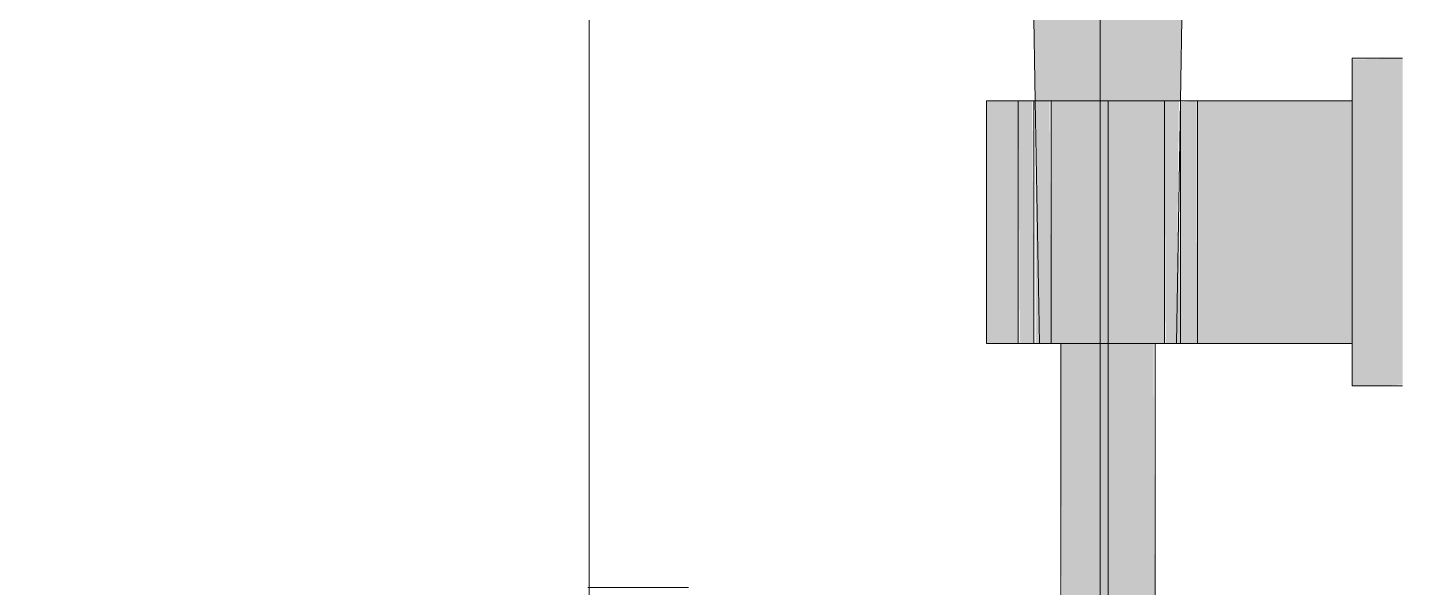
# Model space of a CAD drawing. Header units: millimetres. Extents: x 91786 to 132940, y -1987 to 10096.
# Drawn here: x 122118.1 to 122336.3, y 692 to 780.9 of the extents above; entities that cross this region are included whole.
import ezdxf

# ---------------------------------------------------------------- set-up
doc = ezdxf.new("R2010")
doc.units = ezdxf.units.MM
for name, color, linetype, lineweight in [('A-WALL-PATT', 7, 'Continuous', 9), ('P-SANR-FIXT', 7, 'Continuous', 9), ('P-SANR-FIXT-IDEN', 7, 'Continuous', 9)]:
    doc.layers.add(name, color=color, linetype=linetype, lineweight=lineweight)
doc.layers.add('P-SANR-FIXT-2', color=7, linetype='Continuous', lineweight=9, transparency=0.7)

# ---------------------------------------------------------------- blocks, each defined once
blk = doc.blocks.new('Смеситель для ванны с душевым гарнитуром - Смеситель для ванны с душевым гарнитуром-30756537-Развертка 1_66-3')
at = {"layer": 'P-SANR-FIXT-2'}
for points in [[(-94607.16, 769.25), (-94597.75, 769.25), (-94597.75, 785.75), (-94609.55, 785.75), (-94609.24, 769.25), (-94607.25, 769.25)], [(-94597.75, 769.25), (-94586.24, 769.25), (-94585.96, 785.75), (-94597.75, 785.75), (-94597.75, 772.85)], [(-94554.68, 774.4), (-94551, 774.4), (-94551, 776), (-94559, 775.79), (-94559, 774.4)], [(-94551, 725.6), (-94551, 774.4), (-94559, 774.4), (-94559, 725.6), (-94554.68, 725.6)], [(-94617, 730.75), (-94611.92, 730.75), (-94611.92, 769.25), (-94617, 769.25)], [(-94559, 730.75), (-94559, 769.25), (-94583.62, 769.25), (-94583.62, 730.75), (-94581.21, 730.75)], [(-94554.68, 724), (-94551, 724.21), (-94551, 725.6), (-94559, 725.6), (-94559, 724)]]:
    blk.add_hatch(color=256, dxfattribs=at).paths.add_polyline_path(points)
h = blk.add_hatch(color=256, dxfattribs=at)
h.paths.add_polyline_path([(-94609.5, 730.75), (-94609.75, 769.25), (-94611.92, 769.25), (-94611.76, 730.75), (-94609.55, 730.75)])
h.paths.add_polyline_path([(-94590.5, 730.75), (-94588.75, 730.75), (-94588.75, 769.25), (-94606.75, 769.25), (-94606.75, 730.75), (-94591.25, 730.75)])
h.paths.add_polyline_path([(-94608.75, 730.75), (-94608.61, 730.75), (-94609.24, 767.38), (-94609.24, 730.75)])
h.paths.add_polyline_path([(-94586.25, 768.43), (-94586.25, 730.75), (-94583.62, 730.75), (-94583.67, 769.25), (-94586.24, 769.03)])
h.paths.add_polyline_path([(-94586.27, 730.75), (-94586.48, 754.88), (-94586.84, 730.75), (-94586.48, 730.75)])
h = blk.add_hatch(color=256, dxfattribs=at)
h.paths.add_polyline_path([(-94607.12, 730.75), (-94606.75, 730.75), (-94607, 769.25), (-94609.24, 769.25), (-94608.95, 750.38), (-94608.61, 730.75), (-94607.16, 730.75)])
h.paths.add_polyline_path([(-94588.5, 730.75), (-94586.89, 730.75), (-94586.48, 769.25), (-94588.75, 769.25), (-94588.6, 730.75)])
h = blk.add_hatch(color=256, dxfattribs=at)
h.paths.add_polyline_path([(-94597.74, 428.91), (-94597.74, 472.45), (-94604.87, 472.45), (-94598.37, 432.84)])
h.paths.add_polyline_path([(-94605.24, 617.15), (-94604.43, 617.78), (-94604.14, 618.36), (-94604.07, 620.3), (-94604.3, 624), (-94605.24, 624), (-94605.24, 617.25)])
h.paths.add_polyline_path([(-94599.41, 669.25), (-94597.74, 669.25), (-94597.75, 730.75), (-94605.24, 730.75), (-94604.98, 676), (-94603.3, 676), (-94603.04, 669.25), (-94599.68, 669.25)])
h = blk.add_hatch(color=256, dxfattribs=at)
h.paths.add_polyline_path([(-94590.24, 400), (-94590.5, 472.45), (-94597.74, 472.45), (-94597.74, 428.91), (-94593.1, 400), (-94590.43, 400)])
h.paths.add_polyline_path([(-94594.24, 669.25), (-94590.24, 669.25), (-94590.5, 730.75), (-94597.74, 730.75), (-94597.74, 669.25), (-94595.8, 669.25)])
at = {"layer": 'P-SANR-FIXT'}
for p, q in [((-94609.55, 785.75), (-94609.27, 769.25)), ((-94586.24, 769.25), (-94585.96, 785.75)), ((-94551, 776), (-94559, 776)), ((-94559, 774.4), (-94559, 776)), ((-94559, 776), (-94559, 774.4)), ((-94559, 725.6), (-94559, 774.4)), ((-94559, 774.4), (-94559, 769.25)), ((-94611.92, 769.25), (-94617, 769.25)), ((-94617, 769.25), (-94609.5, 769.25)), ((-94617, 730.75), (-94617, 769.25)), ((-94617, 730.75), (-94617, 769.25)), ((-94611.97, 769.25), (-94611.97, 730.75)), ((-94611.76, 769.25), (-94611.97, 769.25)), ((-94611.97, 769.25), (-94609.5, 769.25)), ((-94611.97, 769.25), (-94611.76, 769.25)), ((-94609.5, 769.25), (-94611.97, 769.25)), ((-94609.59, 769.25), (-94611.76, 769.25)), ((-94609.5, 769.25), (-94611.76, 769.25)), ((-94611.76, 769.25), (-94609.59, 769.25)), ((-94609.5, 769.25), (-94607.25, 769.25)), ((-94609.5, 730.75), (-94609.5, 769.25)), ((-94609.5, 730.75), (-94609.5, 769.25)), ((-94609.5, 730.75), (-94609.5, 769.25)), ((-94609.5, 730.75), (-94609.5, 769.25)), ((-94608.85, 769.25), (-94609.31, 769.25)), ((-94609.31, 769.25), (-94608.85, 769.25)), ((-94609.27, 769.25), (-94608.9, 769.25)), ((-94608.25, 769.25), (-94609.27, 769.25)), ((-94609.27, 769.25), (-94608.61, 730.75)), ((-94608.83, 769.25), (-94609.24, 769.25)), ((-94607.51, 769.25), (-94608.68, 769.25)), ((-94608.68, 769.25), (-94607.51, 769.25)), ((-94608.67, 769.25), (-94607.43, 769.25)), ((-94607.43, 769.25), (-94608.67, 769.25)), ((-94607.32, 769.25), (-94608.25, 769.25)), ((-94607.25, 769.25), (-94606.75, 769.25)), ((-94606.88, 769.25), (-94605.59, 769.25)), ((-94606.1, 769.25), (-94606.88, 769.25)), ((-94606.88, 769.25), (-94599.38, 769.25)), ((-94599.38, 769.25), (-94606.82, 769.25)), ((-94606.75, 730.75), (-94606.75, 769.25)), ((-94606.75, 730.75), (-94606.75, 769.25)), ((-94599.38, 769.25), (-94606.1, 769.25)), ((-94605.59, 769.25), (-94603.26, 769.25)), ((-94603.26, 769.25), (-94597.75, 769.25)), ((-94592.24, 769.25), (-94599.36, 769.25)), ((-94592.24, 769.25), (-94599.36, 769.25)), ((-94599.36, 769.25), (-94592.24, 769.25)), ((-94597.75, 769.25), (-94588.62, 769.25)), ((-94597.72, 769.25), (-94597.72, 651.8)), ((-94589.09, 769.25), (-94592.2, 769.25)), ((-94589.09, 769.25), (-94592.2, 769.25)), ((-94592.2, 769.25), (-94589.09, 769.25)), ((-94588.64, 769.25), (-94589.06, 769.25)), ((-94588.68, 769.25), (-94589.06, 769.25)), ((-94589.06, 769.25), (-94588.64, 769.25)), ((-94588.75, 769.25), (-94588.75, 730.75)), ((-94588.75, 769.25), (-94588.25, 769.25)), ((-94588.75, 730.75), (-94588.75, 769.25)), ((-94588.25, 769.25), (-94586.25, 769.25)), ((-94586.24, 769.25), (-94588.18, 769.25)), ((-94588.08, 769.25), (-94586.84, 769.25)), ((-94586.84, 769.25), (-94588.08, 769.25)), ((-94586.8, 769.25), (-94588, 769.25)), ((-94588, 769.25), (-94586.8, 769.25)), ((-94586.89, 730.75), (-94586.24, 769.25)), ((-94586.6, 769.25), (-94586.24, 769.25)), ((-94586.25, 769.25), (-94583.67, 769.25)), ((-94586.25, 730.75), (-94586.25, 769.25)), ((-94586.25, 730.75), (-94586.25, 769.25)), ((-94583.67, 769.25), (-94586.25, 769.25)), ((-94586.25, 769.25), (-94559, 769.25)), ((-94586.25, 730.75), (-94586.25, 769.25)), ((-94586.25, 730.75), (-94586.25, 769.25)), ((-94584.65, 769.25), (-94586.24, 769.25)), ((-94584.65, 769.25), (-94586.19, 769.25)), ((-94586.19, 769.25), (-94584.65, 769.25)), ((-94583.67, 769.25), (-94584.5, 769.25)), ((-94583.67, 769.25), (-94584.44, 769.25)), ((-94584.44, 769.25), (-94583.67, 769.25)), ((-94559, 769.25), (-94583.62, 769.25)), ((-94583.53, 730.75), (-94583.53, 769.25)), ((-94559, 769.25), (-94559, 730.75)), ((-94559, 730.75), (-94559, 769.25)), ((-94559, 769.25), (-94559, 730.75)), ((-94609.5, 730.75), (-94617, 730.75)), ((-94617, 730.75), (-94611.92, 730.75)), ((-94611.97, 730.75), (-94611.76, 730.75)), ((-94609.5, 730.75), (-94611.97, 730.75)), ((-94611.76, 730.75), (-94611.97, 730.75)), ((-94611.97, 730.75), (-94609.5, 730.75)), ((-94611.76, 730.75), (-94609.59, 730.75)), ((-94609.59, 730.75), (-94611.76, 730.75)), ((-94611.76, 730.75), (-94609.5, 730.75)), ((-94607.25, 730.75), (-94609.5, 730.75)), ((-94609.31, 730.75), (-94608.75, 730.75)), ((-94608.75, 730.75), (-94609.31, 730.75)), ((-94609.24, 730.75), (-94608.75, 730.75)), ((-94608.67, 730.75), (-94607.32, 730.75)), ((-94608.63, 730.75), (-94607.51, 730.75)), ((-94607.43, 730.75), (-94608.63, 730.75)), ((-94607.51, 730.75), (-94608.63, 730.75)), ((-94607.33, 730.75), (-94608.61, 730.75)), ((-94608.61, 730.75), (-94607.33, 730.75)), ((-94608.61, 730.75), (-94607.43, 730.75)), ((-94606.75, 730.75), (-94607.25, 730.75)), ((-94605.5, 730.75), (-94606.91, 730.75)), ((-94606.91, 730.75), (-94597.75, 730.75)), ((-94606.88, 730.75), (-94605.29, 730.75)), ((-94605.27, 730.75), (-94606.88, 730.75)), ((-94605.29, 730.75), (-94606.88, 730.75)), ((-94606.82, 730.75), (-94605.24, 730.75)), ((-94605.24, 730.75), (-94605.24, 651.2)), ((-94603.2, 730.75), (-94605.24, 730.75)), ((-94605.24, 730.75), (-94604.24, 730.75)), ((-94603.18, 730.75), (-94605.24, 730.75)), ((-94605.04, 730.75), (-94603.28, 730.75)), ((-94603.28, 730.75), (-94605.04, 730.75)), ((-94603.26, 730.75), (-94605.03, 730.75)), ((-94604.98, 730.75), (-94603.26, 730.75)), ((-94604.24, 730.75), (-94603.2, 730.75)), ((-94597.75, 730.75), (-94603.06, 730.75)), ((-94597.75, 730.75), (-94603.05, 730.75)), ((-94597.75, 730.75), (-94603.04, 730.75)), ((-94603.04, 730.75), (-94601.49, 730.75)), ((-94602.9, 730.75), (-94597.75, 730.75)), ((-94597.75, 730.75), (-94602.9, 730.75)), ((-94602.9, 730.75), (-94597.75, 730.75)), ((-94601.49, 730.75), (-94597.75, 730.75)), ((-94597.75, 730.75), (-94588.6, 730.75)), ((-94597.74, 730.75), (-94595.8, 730.75)), ((-94592.43, 730.75), (-94597.74, 730.75)), ((-94592.44, 730.75), (-94597.74, 730.75)), ((-94597.74, 730.75), (-94593.99, 730.75)), ((-94592.43, 730.75), (-94597.74, 730.75)), ((-94595.8, 730.75), (-94597.74, 730.75)), ((-94597.74, 730.75), (-94595.8, 730.75)), ((-94595.71, 730.75), (-94592.43, 730.75)), ((-94592.43, 730.75), (-94595.71, 730.75)), ((-94595.71, 730.75), (-94592.44, 730.75)), ((-94593.99, 730.75), (-94592.44, 730.75)), ((-94590.24, 730.75), (-94592.32, 730.75)), ((-94591.25, 730.75), (-94592.3, 730.75)), ((-94592.3, 730.75), (-94590.24, 730.75)), ((-94590.46, 730.75), (-94592.24, 730.75)), ((-94592.2, 730.75), (-94590.44, 730.75)), ((-94590.44, 730.75), (-94592.2, 730.75)), ((-94592.2, 730.75), (-94590.5, 730.75)), ((-94590.24, 730.75), (-94591.25, 730.75)), ((-94590.24, 651.56), (-94590.24, 730.75)), ((-94590.24, 730.75), (-94588.68, 730.75)), ((-94588.62, 730.75), (-94590.22, 730.75)), ((-94590.19, 730.75), (-94589.06, 730.75)), ((-94588.64, 730.75), (-94590.19, 730.75)), ((-94588.6, 730.75), (-94589.98, 730.75)), ((-94589.06, 730.75), (-94588.64, 730.75)), ((-94588.25, 730.75), (-94588.75, 730.75)), ((-94586.25, 730.75), (-94588.25, 730.75)), ((-94588.18, 730.75), (-94586.84, 730.75)), ((-94586.89, 730.75), (-94588.17, 730.75)), ((-94588.17, 730.75), (-94586.89, 730.75)), ((-94586.88, 730.75), (-94588.08, 730.75)), ((-94588.08, 730.75), (-94586.89, 730.75)), ((-94588, 730.75), (-94586.84, 730.75)), ((-94586.84, 730.75), (-94588, 730.75)), ((-94586.84, 730.75), (-94586.48, 730.75)), ((-94586.8, 730.75), (-94586.48, 730.75)), ((-94586.48, 730.75), (-94586.8, 730.75)), ((-94583.67, 730.75), (-94586.25, 730.75)), ((-94559, 730.75), (-94586.25, 730.75)), ((-94586.25, 730.75), (-94583.67, 730.75)), ((-94586.25, 730.75), (-94584.65, 730.75)), ((-94586.21, 730.75), (-94584.65, 730.75)), ((-94584.65, 730.75), (-94586.21, 730.75)), ((-94584.5, 730.75), (-94583.67, 730.75)), ((-94584.44, 730.75), (-94583.67, 730.75)), ((-94583.67, 730.75), (-94584.44, 730.75)), ((-94583.62, 730.75), (-94559, 730.75)), ((-94559, 730.75), (-94559, 725.6)), ((-94559, 724), (-94559, 725.6)), ((-94559, 725.6), (-94559, 724)), ((-94559, 724), (-94551, 724)), ((-94664.3, 692), (-94680.3, 692))]:
    blk.add_line(p, q, dxfattribs=at)

msp = doc.modelspace()

# ---------------------------------------------------------------- hatches: boundary and pattern name
at = {"layer": 'A-WALL-PATT'}
h = msp.add_hatch(dxfattribs=at)
h.set_pattern_fill('FP_19', color=256, style=0, pattern_type=2)
h.set_pattern_definition([(90, (122116.3, 0), (-600, 4e-14), []), (180, (122116.3, 0), (-7e-14, -600), [])])
h.paths.add_polyline_path([(122227.7, 135), (122229.92, 135), (122228.86, 137.27), (122226.38, 144), (122220.49, 144), (122220.99, 135), (122226.51, 135)])
h.paths.add_polyline_path([(122279.56, 135), (122326.3, 135), (122326.3, 150), (122280.33, 150), (122276.52, 139.16), (122274.38, 135), (122277.23, 135)])
h.paths.add_polyline_path([(122335.24, 135), (122336.3, 135), (122336.3, 235), (122294.95, 235), (122292.97, 214.77), (122290.6, 195.92), (122289.76, 190), (122326.3, 190), (122326.3, 210), (122335.24, 210), (122335.24, 135.36)])
h.paths.add_polyline_path([(122251.93, 135), (122257.29, 135.03), (122262.84, 144.33), (122264.83, 150), (122251.93, 150), (122251.93, 144), (122242.44, 144), (122245.81, 136.78), (122247.08, 135), (122250.95, 135)])
h.paths.add_polyline_path([(122274.57, 190), (122276.97, 205.98), (122279.56, 227.81), (122280.05, 235), (122224.58, 235), (122226.83, 209.61), (122228.99, 196), (122251.93, 196), (122251.93, 190), (122273.86, 190)])
h.paths.add_polyline_path([(122247.69, 400), (122248.53, 400.16), (122237.59, 460.67), (122233.21, 473.1), (122224.77, 483.7), (122222.52, 485.13), (122222.59, 400), (122245.35, 400)])
h.paths.add_polyline_path([(122139, 516.24), (122139.49, 515.96), (122139.89, 516.11)])
h.paths.add_polyline_path([(122155.22, 514.61), (122154.48, 514.43), (122154.57, 514.25), (122155.6, 514.48)])
h.paths.add_polyline_path([(122160, 514.17), (122159.66, 514.38), (122160.88, 514.25)])
h.paths.add_polyline_path([(122191.03, 511.58), (122191.3, 511.39), (122191.04, 511.58)])
h.paths.add_polyline_path([(122161.9, 545.54), (122160.04, 543.71), (122160.22, 543.12), (122160.22, 543.44), (122160.34, 544.02), (122161.57, 545.02), (122161.87, 545.26), (122161.89, 545.39)])
h.paths.add_polyline_path([(122215, 610.15), (122222.5, 610.15), (122222.52, 539.7), (122255.21, 536.27), (122255.54, 536.03), (122256.23, 536.13), (122255.11, 602.88), (122255.61, 603.38), (122276.24, 603.38), (122276.24, 616.51), (122276.74, 617.01), (122282.06, 617.25), (122282.06, 624), (122225.25, 624), (122225.25, 623.65), (122226.5, 623.65), (122226.5, 610.65), (122220.06, 610.43), (122220.02, 610.29), (122215.21, 610.16)])
h.paths.add_polyline_path([(122143.65, 400), (122207.56, 400), (122207.56, 493.12), (122197.53, 496.25), (122188.91, 497.83), (122188.83, 498.13), (122183.38, 498.57), (122183.23, 498.48), (122176.76, 499.03), (122166.79, 500.23), (122166.79, 500.42), (122165.67, 500.4), (122162.51, 500.53), (122159.77, 500.67), (122152.57, 501.09), (122152.42, 500.83), (122151.4, 500.34), (122150.56, 500.14), (122149.11, 500.4), (122146.25, 499.66), (122143.02, 499.66), (122140.51, 500.7), (122137.32, 502.48), (122132.64, 503.15), (122129.94, 503.49), (122129.95, 503.78), (122129.01, 503.95), (122125.25, 504.12), (122126.29, 503.38), (122124.08, 504.08), (122122.17, 505.23), (122120.75, 507.08), (122120.3, 508.24), (122119.92, 510.04), (122120.29, 512.57), (122121.15, 514.25), (122122.94, 516.08), (122124.4, 516.89), (122125.66, 517.17), (122127.23, 517.2), (122129.19, 517.09), (122133.01, 516.84), (122156.38, 514.65), (122157.08, 514.61), (122163.35, 513.68), (122168.54, 513.25), (122172.26, 513.21), (122175.92, 512.82), (122179.73, 512.47), (122179.97, 512.58), (122188, 511.77), (122188.13, 511.93), (122193.35, 511.39), (122193.35, 511.15), (122199.02, 510.79), (122198.24, 511.05), (122200.83, 510.84), (122204, 510.46), (122203.57, 510.34), (122204.25, 510.08), (122205.55, 510.01), (122207.56, 510.1), (122207.37, 532.98), (122207.56, 533.15), (122207.56, 533.51), (122205.72, 533.76), (122206.75, 533.63), (122207.39, 533.8), (122199.54, 536.27), (122199.34, 536.49), (122195.02, 537.29), (122183.49, 539.34), (122183.89, 539.58), (122183.26, 539.67), (122181.88, 539.59), (122174.13, 540.42), (122174.12, 540.34), (122161.07, 541.75), (122160.22, 542.33), (122159.72, 543.73), (122160.22, 544.73), (122161, 545.34), (122161.99, 545.53), (122207.56, 541.21), (122207.5, 610.15), (122211.33, 610.44), (122209.77, 610.65), (122203.5, 610.65), (122203.5, 623.65), (122204.75, 623.65), (122204.75, 624.7), (122178.46, 627.93), (122169.16, 552.19), (122165.19, 552.67), (122175.29, 635), (122169.8, 635), (122169.59, 629.5), (122169.13, 629.13), (122168.43, 629.1), (122168.43, 628.8), (122146.93, 629.08), (122146.43, 629.41), (122146.2, 629.98), (122146.2, 635), (122139, 635), (122139.25, 665), (122178.97, 665), (122179.86, 672.23), (122194.25, 674), (122199.98, 665), (122200.71, 665), (122206.24, 670.35), (122208.07, 671.32), (122207, 671.55), (122207, 691.98), (122223, 691.75), (122223, 676), (122282.06, 676), (122282.06, 730.75), (122270.3, 730.75), (122270.3, 769.25), (122278.03, 769.25), (122277.8, 786.23), (122278.05, 789.75), (122277.54, 789.75), (122277.54, 929.6), (122276.04, 929.86), (122276.04, 932.38), (122277.54, 932.38), (122277.54, 937.1), (122276.04, 937.36), (122276.04, 939.88), (122277.54, 939.88), (122277.54, 944.6), (122276.04, 944.86), (122276.04, 947.38), (122277.54, 947.38), (122277.54, 952.11), (122276.04, 952.36), (122276.04, 954.89), (122277.54, 954.89), (122277.54, 959.61), (122276.04, 959.86), (122276.04, 962.39), (122277.54, 962.39), (122277.54, 967.11), (122276.04, 967.36), (122276.04, 969.89), (122277.54, 969.89), (122277.54, 974.61), (122276.04, 974.86), (122276.04, 977.39), (122277.54, 977.39), (122277.54, 982.11), (122276.04, 982.37), (122276.04, 984.89), (122277.54, 984.89), (122277.54, 995.75), (122301.54, 995.75), (122301.34, 789.75), (122301.04, 789.75), (122301.11, 788.1), (122301.34, 785.75), (122301.34, 769.25), (122328.3, 769.25), (122328.3, 776), (122336.3, 776), (122336.3, 1800), (121516.3, 1800), (121516.3, 600), (122116.3, 600), (122116.3, 400), (122120.88, 400)])
h.paths.add_polyline_path([(122336.3, 608.2), (122333.31, 596.09), (122333.02, 604.18), (122332.62, 604.25), (122327.73, 604.25), (122327.23, 605.04), (122327.39, 607.6), (122328.43, 608.2), (122333.31, 608.2)])
h.paths.add_polyline_path([(122336.3, 400), (122336.3, 563.12), (122328.53, 563.12), (122327.32, 564.33), (122327.32, 592.91), (122328.23, 593.9), (122333.29, 595.94), (122336.3, 608.2), (122336.3, 615), (122305.98, 614.74), (122306.09, 603.38), (122326.61, 603.38), (122327.11, 602.88), (122327.31, 603.52), (122327.96, 604.02), (122332.03, 604.02), (122332.93, 603.12), (122332.88, 596.81), (122332.2, 595.85), (122327.11, 594.1), (122327.11, 472.95), (122326.61, 472.45), (122297.05, 472.45), (122297.05, 400)])
h.paths.add_polyline_path([(122178.18, 499.03), (122178.32, 499.34), (122177.13, 499.23), (122177.45, 499.11)])
h.paths.add_polyline_path([(122156.9, 501.35), (122156.9, 501.51), (122156.42, 501.46)])
h.paths.add_polyline_path([(122133.62, 503.59), (122132.11, 503.8), (122133.21, 503.63)])
h.paths.add_polyline_path([(122229.4, 507.46), (122228.54, 507.55), (122229.13, 507.48)])
h.paths.add_polyline_path([(122121.27, 507.53), (122121.03, 508.99), (122121.26, 507.57)])
h.paths.add_polyline_path([(122230.15, 507.82), (122228.54, 507.98), (122230.09, 507.82)])
h.paths.add_polyline_path([(122233.43, 508.31), (122234.11, 508.47), (122233.87, 509.09), (122236.13, 509.75), (122236.07, 512.06), (122234.98, 512), (122234.13, 510.95), (122232.79, 512.25), (122232.3, 512.91), (122233.11, 512.78), (122233.53, 513), (122233, 513.46), (122232.15, 513.76), (122232.05, 514.6), (122231.02, 515.52), (122229.56, 516.73), (122229.29, 517.19), (122229.91, 517.21), (122230.27, 517.53), (122229.01, 518.42), (122228.16, 518.89), (122225.92, 520.8), (122225.63, 520.82), (122225.36, 521.44), (122225.53, 521.66), (122225.53, 521.89), (122225.02, 522.31), (122224.39, 522.38), (122224.01, 522.72), (122223.82, 522.98), (122224.07, 523.26), (122222.52, 523.95), (122222.52, 508.77), (122229.4, 508.31), (122232.55, 508.32)])
h.paths.add_polyline_path([(122234.14, 508.13), (122232.72, 508.24), (122233.87, 508.13)])
h.paths.add_polyline_path([(122224.59, 508.18), (122223.7, 508.45), (122222.52, 508.39), (122222.52, 508.27), (122224.24, 508.18)])
h.paths.add_polyline_path([(122207.56, 509.33), (122207.34, 509.36), (122127.53, 516.21), (122128.01, 516.3), (122207.34, 509.35)])
h.paths.add_polyline_path([(122197.14, 510.46), (122196.12, 510.72), (122196.12, 510.54)])
h.paths.add_polyline_path([(122177.09, 512.3), (122174.97, 512.69), (122175.6, 512.46)])
h.paths.add_polyline_path([(122231.05, 515.14), (122231.69, 514.97), (122231.48, 514.44), (122231.11, 515.04)])
h.paths.add_polyline_path([(122231.11, 514.43), (122230.83, 515.16), (122231.06, 515.03), (122231.11, 514.44)])
h.paths.add_polyline_path([(122149.98, 514.82), (122149.98, 515.04), (122148.31, 515.2), (122148.05, 514.9), (122148.44, 514.83)])
h.paths.add_polyline_path([(122128, 516.73), (122127.82, 516.89), (122127.87, 516.74)])
h.paths.add_polyline_path([(122239.42, 518.13), (122239.09, 518.36), (122228.46, 524.6), (122223.54, 527.22), (122223.8, 526.76), (122225.56, 525.85), (122232.35, 522.24), (122239.31, 518.19)])
h.paths.add_polyline_path([(122227.86, 518.56), (122227.64, 519.17), (122227.95, 518.82)])
h.paths.add_polyline_path([(122223.31, 523.26), (122223.11, 523.64), (122223.4, 523.35)])
h.paths.add_polyline_path([(122206.94, 533.76), (122204.65, 534.01), (122202.57, 534.66), (122202.48, 534.8), (122206.82, 533.8)])
h.paths.add_polyline_path([(122203.71, 534.86), (122201.86, 535.17), (122195.86, 537.03), (122202.97, 535.08), (122203.44, 534.94)])
h.paths.add_polyline_path([(122191.54, 538.11), (122189.53, 538.66), (122186.94, 538.91), (122186.98, 538.73), (122190.42, 538.21)])
h.paths.add_polyline_path([(122161.53, 541.7), (122161.34, 542.13), (122161.26, 541.86), (122161.52, 541.71)])
h.paths.add_polyline_path([(122208.21, 610.43), (122207.94, 610.65), (122207.94, 610.48)])
h.paths.add_polyline_path([(122207.94, 610.22), (122208.5, 610.4), (122208.21, 610.23)])
h.paths.add_polyline_path([(122221.79, 610.43), (122221.46, 610.65), (122221.49, 610.49)])
h.paths.add_polyline_path([(122213.3, 610.44), (122213.3, 610.65), (122212.42, 610.6)])
h.paths.add_polyline_path([(122303.3, 617.01), (122303.3, 630.75), (122301.18, 630.75), (122301.18, 628.35), (122300.68, 627.85), (122298.99, 627.85), (122299.24, 617.92), (122299.9, 617.25), (122300.81, 617.01)])
h.paths.add_polyline_path([(122303.3, 669.25), (122303.3, 685), (122336.3, 685), (122336.3, 724), (122328.3, 724.21), (122328.3, 730.75), (122297.05, 730.75), (122297.05, 669.25)])
h = msp.add_hatch(dxfattribs=at)
h.set_pattern_fill('FP_18', color=256, style=0, pattern_type=2)
h.set_pattern_definition([(90, (122571.8, 0), (-600, 4e-14), []), (180, (122571.8, 0), (-7e-14, -600), [])])
h.paths.add_polyline_path([(122347.3, 0), (122566.3, 0), (122566.3, 500), (122467.3, 500), (122467.3, 1700), (122566.3, 1700), (122566.3, 1800), (122336.3, 1800), (122336.3, 0)])

# ---------------------------------------------------------------- linework, layer by layer
at = {"layer": 'P-SANR-FIXT-IDEN'}
for p, q in [((122207.23, 545.54), (122207.23, 885.57)), ((122288.33, 652.55), (122288.33, 787.51))]:
    msp.add_line(p, q, dxfattribs=at)

# ---------------------------------------------------------------- block references
at = {"layer": 'P-SANR-FIXT'}
msp.add_blockref('Смеситель для ванны с душевым гарнитуром - Смеситель для ванны с душевым гарнитуром-30756537-Развертка 1_66-3', (216887.3, 0), dxfattribs=at)

doc.saveas('drawing.dxf')
